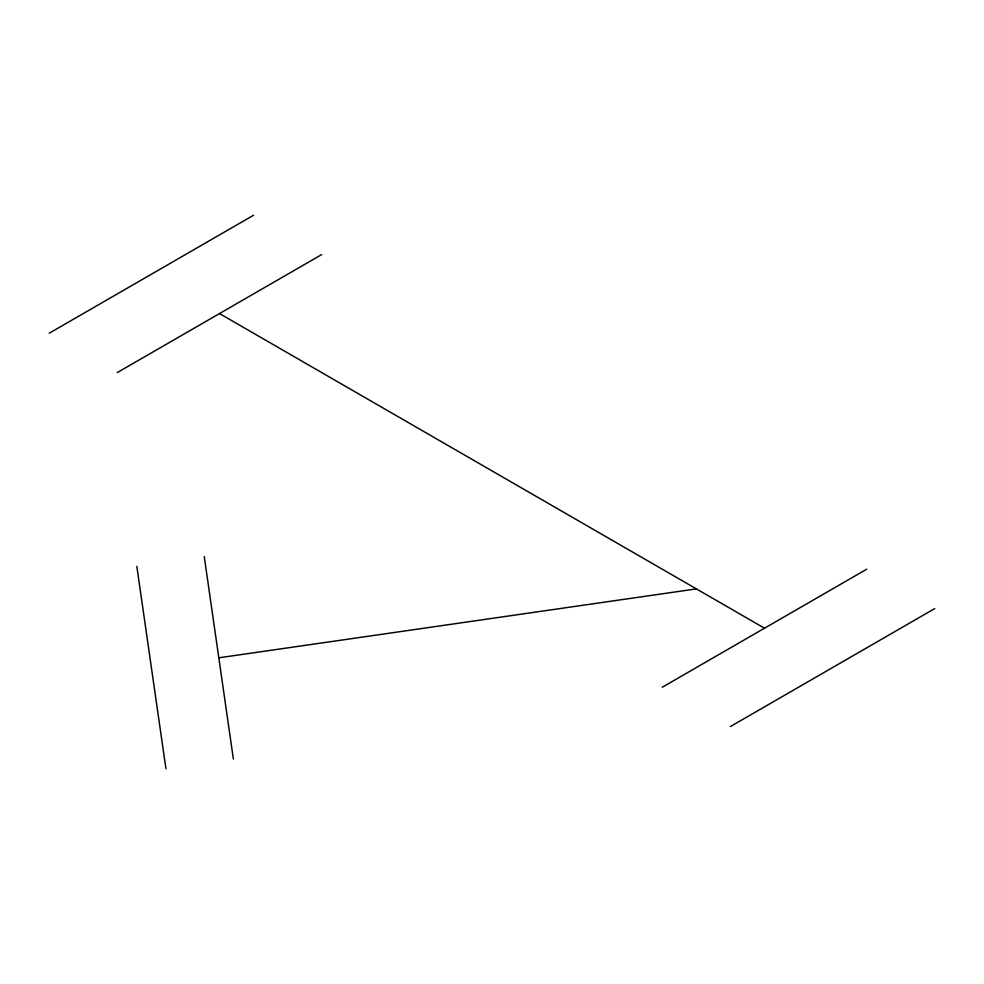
<?xml version="1.0" encoding="UTF-8"?>
<svg xmlns="http://www.w3.org/2000/svg" width="984" height="984" viewBox="0 0 984 984"><rect width="100%" height="100%" fill="white"/><g stroke="black" fill="none" stroke-linecap="round" stroke-linejoin="round"><path stroke-width="1.48" d="M49.2 333.232L253.565 215.238M117.317 372.555L321.694 254.573M662.306 687.213L866.683 569.219M730.436 726.536L934.8 608.543M218.805 657.816L696.377 588.887M219.506 313.564L764.494 628.21M204.254 556.587L233.368 759.033M136.825 566.329L165.939 768.762"/></g></svg>
